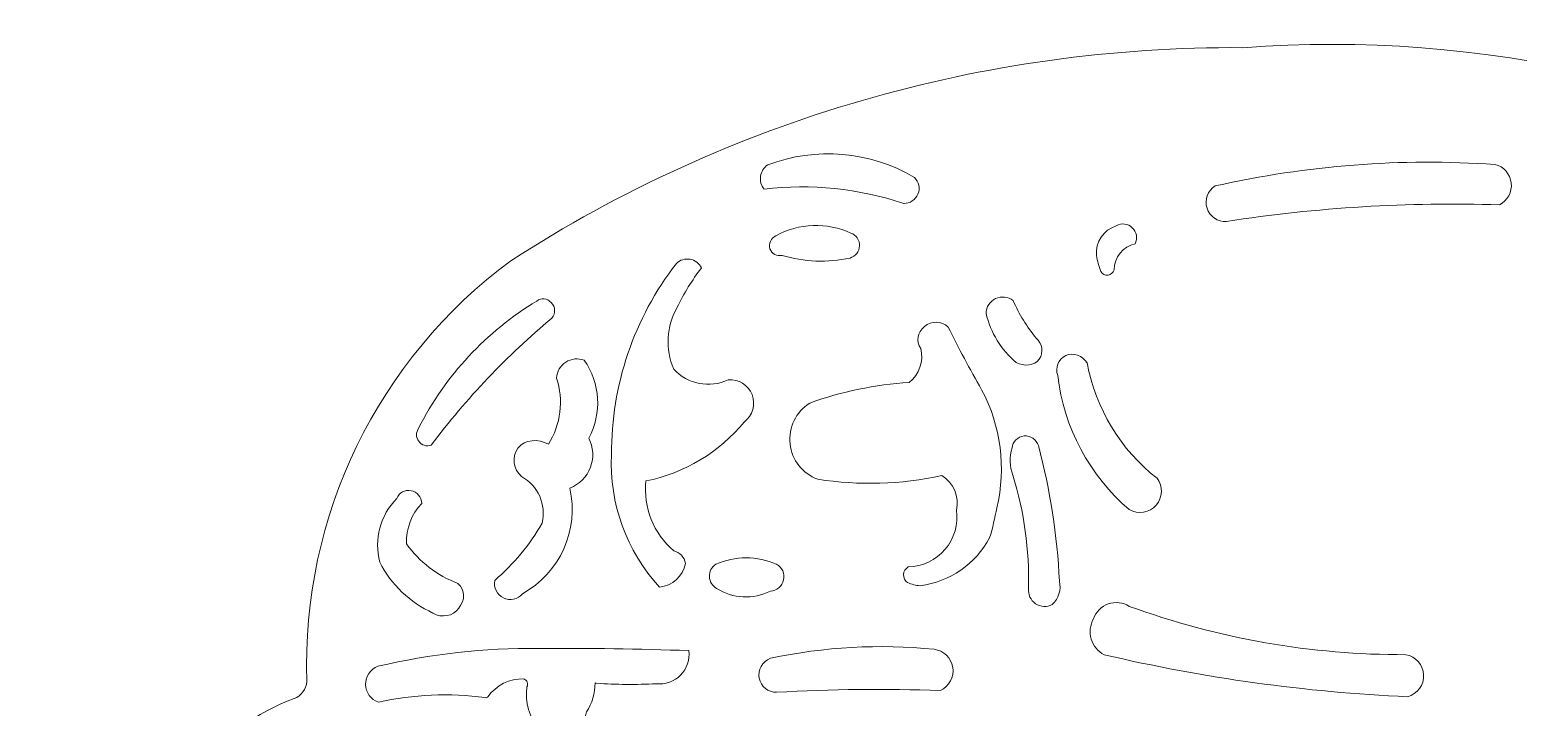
# Model space of a CAD drawing. Header units: centimetres. Extents: x -10.8 to 10.8, y -6.2 to 6.3.
# Drawn here: x -10.83 to -0.9, y 1.74 to 6.26 of the extents above; entities that cross this region are included whole.
import ezdxf

# ---------------------------------------------------------------- set-up
doc = ezdxf.new("R2010")
doc.units = ezdxf.units.CM
doc.header["$MEASUREMENT"] = 0
doc.layers.add('layer 1', color=7, linetype='Continuous')

msp = doc.modelspace()

# ---------------------------------------------------------------- linework, layer by layer
at = {"layer": 'layer 1', "color": 1, "lineweight": 9}
for points, knots in [([(3.23744, 3.56425), (3.1601, 3.59093), (3.09524, 3.64518), (3.05527, 3.71656), (3.05527, 3.71656), (2.7747, 4.27215), (2.35631, 4.74612), (1.83975, 5.09335), (1.83975, 5.09335), (0.45534, 5.8975), (-1.13903, 6.26402), (-2.73559, 6.1446), (-2.73559, 6.1446), (-4.4683, 6.1569), (-6.166, 5.66315), (-7.62154, 4.72302), (-7.62154, 4.72302), (-8.50973, 4.06779), (-9.01895, 3.01885), (-8.98339, 1.91569), (-8.98339, 1.91569), (-8.98642, 1.8647), (-9.01921, 1.82023), (-9.06701, 1.80221), (-9.06701, 1.80221), (-9.31843, 1.7076), (-9.54072, 1.54914), (-9.7121, 1.34228), (-9.7121, 1.34228), (-9.96468, 1.03982), (-10.14629, 0.6848), (-10.2437, 0.30297), (-10.2437, 0.30297), (-10.37378, -0.09257), (-10.54183, -0.47467), (-10.74543, -0.83788), (-10.74543, -0.83788), (-10.8317, -1.0233), (-10.80392, -1.2416), (-10.67376, -1.39934), (-10.67376, -1.39934), (-10.57994, -1.49189), (-10.46197, -1.55606), (-10.33329, -1.58451), (-10.33329, -1.58451), (-10.22629, -1.6057), (-10.13928, -1.6836), (-10.10632, -1.78759), (-10.10632, -1.78759), (-10.04678, -2.08633), (-9.9378, -2.37295), (-9.78377, -2.63576), (-9.78377, -2.63576), (-9.61408, -3.03485), (-9.22501, -3.29632), (-8.7914, -3.3027), (-8.7914, -3.3027), (-8.35778, -3.30907), (-7.96415, -3.06552), (-7.78281, -2.6716), (-7.78281, -2.6716), (-7.67847, -2.57504), (-7.51963, -2.56757), (-7.40651, -2.65368), (-7.40651, -2.65368), (-6.26861, -2.93478), (-5.11026, -3.12452), (-3.94215, -3.22112), (-3.94215, -3.22112), (-3.77427, -3.22936), (-3.63996, -3.36385), (-3.63155, -3.53172), (-3.63155, -3.53172), (-3.58708, -4.1349), (-3.39431, -4.71748), (-3.07008, -5.22806), (-3.07008, -5.22806), (-2.73245, -5.81229), (-2.10653, -6.16961), (-1.43179, -6.16333), (-1.43179, -6.16333), (-0.75704, -6.15705), (-0.14147, -5.79458), (0.18522, -5.20417), (0.18522, -5.20417), (0.44458, -4.80047), (0.61555, -4.34666), (0.68696, -3.87218), (0.68696, -3.87218), (0.7961, -3.67708), (1.01111, -3.56558), (1.23349, -3.58846), (1.23349, -3.58846), (2.3274, -3.4157), (3.44037, -3.39663), (4.53956, -3.53172), (4.53956, -3.53172), (4.90063, -3.52966), (5.25976, -3.58617), (5.60276, -3.69896), (5.60276, -3.69896), (5.99688, -4.34324), (6.72149, -4.70919), (7.47393, -4.64393), (7.47393, -4.64393), (8.22637, -4.57867), (8.87344, -4.10282), (9.15075, -3.40031), (9.15075, -3.40031), (9.26486, -3.22331), (9.36856, -3.03984), (9.46135, -2.85079), (9.46135, -2.85079), (9.61569, -2.63875), (9.87842, -2.53424), (10.1363, -2.582), (10.1363, -2.582), (10.42394, -2.54863), (10.67306, -2.36758), (10.79333, -2.10416), (10.79333, -2.10416), (10.81273, -1.88787), (10.67444, -1.68898), (10.46482, -1.63229), (10.46482, -1.63229), (10.27908, -1.62787), (10.09933, -1.56515), (9.95113, -1.4531), (9.95113, -1.4531), (9.82592, -0.7038), (9.53191, 0.00686), (9.09102, 0.62552), (9.09102, 0.62552), (8.31246, 1.65151), (7.22324, 2.39741), (5.98504, 2.75192), (5.98504, 2.75192), (5.08615, 3.07722), (4.16871, 3.34846), (3.23744, 3.56425), (3.23744, 3.56425), (3.23744, 3.56425), (3.23744, 3.56425), (3.23744, 3.56425)], [0, 0, 0, 0, 0.027027, 0.027027, 0.027027, 0.027027, 0.0540541, 0.0540541, 0.0540541, 0.0540541, 0.0810811, 0.0810811, 0.0810811, 0.0810811, 0.1081081, 0.1081081, 0.1081081, 0.1081081, 0.1351351, 0.1351351, 0.1351351, 0.1351351, 0.1621622, 0.1621622, 0.1621622, 0.1621622, 0.1891892, 0.1891892, 0.1891892, 0.1891892, 0.2162162, 0.2162162, 0.2162162, 0.2162162, 0.2432432, 0.2432432, 0.2432432, 0.2432432, 0.2702703, 0.2702703, 0.2702703, 0.2702703, 0.2972973, 0.2972973, 0.2972973, 0.2972973, 0.3243243, 0.3243243, 0.3243243, 0.3243243, 0.3513514, 0.3513514, 0.3513514, 0.3513514, 0.3783784, 0.3783784, 0.3783784, 0.3783784, 0.4054054, 0.4054054, 0.4054054, 0.4054054, 0.4324324, 0.4324324, 0.4324324, 0.4324324, 0.4594595, 0.4594595, 0.4594595, 0.4594595, 0.4864865, 0.4864865, 0.4864865, 0.4864865, 0.5135135, 0.5135135, 0.5135135, 0.5135135, 0.5405405, 0.5405405, 0.5405405, 0.5405405, 0.5675676, 0.5675676, 0.5675676, 0.5675676, 0.5945946, 0.5945946, 0.5945946, 0.5945946, 0.6216216, 0.6216216, 0.6216216, 0.6216216, 0.6486486, 0.6486486, 0.6486486, 0.6486486, 0.6756757, 0.6756757, 0.6756757, 0.6756757, 0.7027027, 0.7027027, 0.7027027, 0.7027027, 0.7297297, 0.7297297, 0.7297297, 0.7297297, 0.7567568, 0.7567568, 0.7567568, 0.7567568, 0.7837838, 0.7837838, 0.7837838, 0.7837838, 0.8108108, 0.8108108, 0.8108108, 0.8108108, 0.8378378, 0.8378378, 0.8378378, 0.8378378, 0.8648649, 0.8648649, 0.8648649, 0.8648649, 0.8918919, 0.8918919, 0.8918919, 0.8918919, 0.9189189, 0.9189189, 0.9189189, 0.9189189, 0.9459459, 0.9459459, 0.9459459, 0.9459459, 1, 1, 1, 1]), ([(-5.93117, 5.20086), (-5.95094, 5.22481), (-5.95964, 5.25601), (-5.95511, 5.28673), (-5.95511, 5.28673), (-5.95058, 5.31745), (-5.93311, 5.34491), (-5.90727, 5.36213), (-5.90727, 5.36213), (-5.58523, 5.48536), (-5.22424, 5.45445), (-4.9277, 5.27851), (-4.9277, 5.27851), (-4.89793, 5.24991), (-4.88865, 5.20603), (-4.90428, 5.16782), (-4.90428, 5.16782), (-4.91991, 5.12962), (-4.9581, 5.10484), (-4.99937, 5.10529), (-4.99937, 5.10529), (-5.29923, 5.20517), (-5.61728, 5.23781), (-5.93117, 5.20086), (-5.93117, 5.20086), (-5.93117, 5.20086), (-5.93117, 5.20086), (-5.93117, 5.20086)], [0, 0, 0, 0, 0.125, 0.125, 0.125, 0.125, 0.25, 0.25, 0.25, 0.25, 0.375, 0.375, 0.375, 0.375, 0.5, 0.5, 0.5, 0.5, 0.625, 0.625, 0.625, 0.625, 0.75, 0.75, 0.75, 0.75, 1, 1, 1, 1]), ([(-2.92076, 5.22177), (-2.9713, 5.19096), (-2.99397, 5.1294), (-2.97547, 5.07317), (-2.97547, 5.07317), (-2.95698, 5.01693), (-2.90506, 4.98063), (-2.84609, 4.98583), (-2.84609, 4.98583), (-2.24353, 5.07832), (-1.63364, 5.11531), (-1.02432, 5.09633), (-1.02432, 5.09633), (-0.96981, 5.12324), (-0.9381, 5.18152), (-0.94511, 5.2419), (-0.94511, 5.2419), (-0.95212, 5.30228), (-0.99496, 5.35141), (-1.05418, 5.36512), (-1.05418, 5.36512), (-1.68009, 5.40865), (-2.30884, 5.36038), (-2.92076, 5.22177), (-2.92076, 5.22177), (-2.92076, 5.22177), (-2.92076, 5.22177), (-2.92076, 5.22177)], [0, 0, 0, 0, 0.125, 0.125, 0.125, 0.125, 0.25, 0.25, 0.25, 0.25, 0.375, 0.375, 0.375, 0.375, 0.5, 0.5, 0.5, 0.5, 0.625, 0.625, 0.625, 0.625, 0.75, 0.75, 0.75, 0.75, 1, 1, 1, 1]), ([(-5.85352, 4.89026), (-5.69823, 4.97395), (-5.51267, 4.98053), (-5.35178, 4.90818), (-5.35178, 4.90818), (-5.31621, 4.89513), (-5.29298, 4.86078), (-5.29411, 4.8229), (-5.29411, 4.8229), (-5.29525, 4.78503), (-5.32146, 4.75184), (-5.35775, 4.74094), (-5.35775, 4.74094), (-5.50815, 4.7087), (-5.66432, 4.71488), (-5.81171, 4.75886), (-5.81171, 4.75886), (-5.8456, 4.75118), (-5.87992, 4.76983), (-5.89193, 4.80243), (-5.89193, 4.80243), (-5.90394, 4.83504), (-5.88429, 4.87413), (-5.85352, 4.89026), (-5.85352, 4.89026), (-5.85352, 4.89026), (-5.85352, 4.89026), (-5.85352, 4.89026)], [0, 0, 0, 0, 0.125, 0.125, 0.125, 0.125, 0.25, 0.25, 0.25, 0.25, 0.375, 0.375, 0.375, 0.375, 0.5, 0.5, 0.5, 0.5, 0.625, 0.625, 0.625, 0.625, 0.75, 0.75, 0.75, 0.75, 1, 1, 1, 1]), ([(-3.59571, 4.66329), (-3.59501, 4.74663), (-3.53672, 4.81849), (-3.45534, 4.83651), (-3.45534, 4.83651), (-3.43698, 4.87234), (-3.44456, 4.91601), (-3.47393, 4.94356), (-3.47393, 4.94356), (-3.5033, 4.97111), (-3.54618, 4.97658), (-3.58078, 4.95597), (-3.58078, 4.95597), (-3.66611, 4.93008), (-3.72118, 4.84757), (-3.71218, 4.75886), (-3.71218, 4.75886), (-3.70748, 4.72225), (-3.6982, 4.68639), (-3.68456, 4.65209), (-3.68456, 4.65209), (-3.67503, 4.63468), (-3.6558, 4.62491), (-3.63612, 4.62747), (-3.63612, 4.62747), (-3.61645, 4.63003), (-3.60046, 4.64402), (-3.59571, 4.66329), (-3.59571, 4.66329), (-3.59571, 4.66329), (-3.59571, 4.66329), (-3.59571, 4.66329)], [0, 0, 0, 0, 0.1111111, 0.1111111, 0.1111111, 0.1111111, 0.2222222, 0.2222222, 0.2222222, 0.2222222, 0.3333333, 0.3333333, 0.3333333, 0.3333333, 0.4444444, 0.4444444, 0.4444444, 0.4444444, 0.5555556, 0.5555556, 0.5555556, 0.5555556, 0.6666667, 0.6666667, 0.6666667, 0.6666667, 0.7777778, 0.7777778, 0.7777778, 0.7777778, 1, 1, 1, 1]), ([(-6.63001, 2.54585), (-6.54308, 2.5534), (-6.47206, 2.61822), (-6.45679, 2.70413), (-6.45679, 2.70413), (-6.46237, 2.74566), (-6.49344, 2.77915), (-6.53444, 2.78776), (-6.53444, 2.78776), (-6.66932, 2.90286), (-6.73861, 3.07736), (-6.71961, 3.25365), (-6.71961, 3.25365), (-6.46187, 3.306), (-6.23002, 3.44507), (-6.06257, 3.64787), (-6.06257, 3.64787), (-6.00683, 3.69025), (-5.98599, 3.76448), (-6.01154, 3.82967), (-6.01154, 3.82967), (-6.03709, 3.89486), (-6.1004, 3.93539), (-6.17009, 3.92861), (-6.17009, 3.92861), (-6.29405, 3.87012), (-6.4418, 3.89926), (-6.53444, 4.00028), (-6.53444, 4.00028), (-6.59244, 4.1336), (-6.58353, 4.28668), (-6.51055, 4.41242), (-6.51055, 4.41242), (-6.46613, 4.50541), (-6.41206, 4.59351), (-6.34928, 4.67524), (-6.34928, 4.67524), (-6.36374, 4.70575), (-6.39208, 4.72738), (-6.42534, 4.73328), (-6.42534, 4.73328), (-6.45859, 4.73917), (-6.49245, 4.72879), (-6.51652, 4.7051), (-6.51652, 4.7051), (-6.79942, 4.34029), (-6.95189, 3.8915), (-6.94957, 3.42986), (-6.94957, 3.42986), (-6.96438, 3.1044), (-6.84956, 2.78656), (-6.63001, 2.54585), (-6.63001, 2.54585), (-6.63001, 2.54585), (-6.63001, 2.54585), (-6.63001, 2.54585)], [0, 0, 0, 0, 0.0666667, 0.0666667, 0.0666667, 0.0666667, 0.1333333, 0.1333333, 0.1333333, 0.1333333, 0.2, 0.2, 0.2, 0.2, 0.2666667, 0.2666667, 0.2666667, 0.2666667, 0.3333333, 0.3333333, 0.3333333, 0.3333333, 0.4, 0.4, 0.4, 0.4, 0.4666667, 0.4666667, 0.4666667, 0.4666667, 0.5333333, 0.5333333, 0.5333333, 0.5333333, 0.6, 0.6, 0.6, 0.6, 0.6666667, 0.6666667, 0.6666667, 0.6666667, 0.7333333, 0.7333333, 0.7333333, 0.7333333, 0.8, 0.8, 0.8, 0.8, 0.8666667, 0.8666667, 0.8666667, 0.8666667, 1, 1, 1, 1]), ([(-7.44832, 4.45423), (-7.78551, 4.25097), (-8.05865, 3.95719), (-8.23676, 3.60606), (-8.23676, 3.60606), (-8.2557, 3.57984), (-8.25542, 3.54435), (-8.23607, 3.51843), (-8.23607, 3.51843), (-8.21671, 3.49251), (-8.18366, 3.48186), (-8.15314, 3.49257), (-8.15314, 3.49257), (-7.91792, 3.80538), (-7.6473, 4.09003), (-7.34678, 4.34075), (-7.34678, 4.34075), (-7.32137, 4.37137), (-7.32349, 4.4163), (-7.35166, 4.4444), (-7.35166, 4.4444), (-7.37983, 4.4725), (-7.41776, 4.47971), (-7.44832, 4.45423), (-7.44832, 4.45423), (-7.44832, 4.45423), (-7.44832, 4.45423), (-7.44832, 4.45423)], [0, 0, 0, 0, 0.125, 0.125, 0.125, 0.125, 0.25, 0.25, 0.25, 0.25, 0.375, 0.375, 0.375, 0.375, 0.5, 0.5, 0.5, 0.5, 0.625, 0.625, 0.625, 0.625, 0.75, 0.75, 0.75, 0.75, 1, 1, 1, 1]), ([(-4.44985, 4.3721), (-4.44902, 4.41435), (-4.42436, 4.4525), (-4.38618, 4.4706), (-4.38618, 4.4706), (-4.348, 4.48871), (-4.30241, 4.48331), (-4.26917, 4.45722), (-4.26917, 4.45722), (-4.22942, 4.36705), (-4.17769, 4.28268), (-4.11536, 4.20635), (-4.11536, 4.20635), (-4.07335, 4.17205), (-4.06435, 4.1114), (-4.09461, 4.06637), (-4.09461, 4.06637), (-4.12486, 4.02135), (-4.20062, 4.01765), (-4.24826, 4.04359), (-4.24826, 4.04359), (-4.34908, 4.12849), (-4.4198, 4.24377), (-4.44985, 4.3721), (-4.44985, 4.3721), (-4.44985, 4.3721), (-4.44985, 4.3721), (-4.44985, 4.3721)], [0, 0, 0, 0, 0.125, 0.125, 0.125, 0.125, 0.25, 0.25, 0.25, 0.25, 0.375, 0.375, 0.375, 0.375, 0.5, 0.5, 0.5, 0.5, 0.625, 0.625, 0.625, 0.625, 0.75, 0.75, 0.75, 0.75, 1, 1, 1, 1]), ([(-4.70371, 4.28101), (-4.74763, 4.32231), (-4.81573, 4.32355), (-4.86113, 4.28388), (-4.86113, 4.28388), (-4.90653, 4.24421), (-4.92092, 4.18673), (-4.88589, 4.13766), (-4.88589, 4.13766), (-4.86462, 4.05335), (-4.89511, 3.96435), (-4.96353, 3.91069), (-4.96353, 3.91069), (-5.19, 3.89693), (-5.41325, 3.85067), (-5.62654, 3.77331), (-5.62654, 3.77331), (-5.7187, 3.71547), (-5.76975, 3.61009), (-5.75801, 3.50192), (-5.75801, 3.50192), (-5.74626, 3.39375), (-5.67521, 3.3023), (-5.57278, 3.2656), (-5.57278, 3.2656), (-5.2979, 3.22222), (-5.01744, 3.23031), (-4.74552, 3.28949), (-4.74552, 3.28949), (-4.66658, 3.24211), (-4.62689, 3.14938), (-4.64696, 3.05953), (-4.64696, 3.05953), (-4.63391, 2.96543), (-4.6616, 2.87024), (-4.72308, 2.79782), (-4.72308, 2.79782), (-4.78457, 2.7254), (-4.87454, 2.68263), (-4.96951, 2.68024), (-4.96951, 2.68024), (-4.98774, 2.6695), (-4.99928, 2.65024), (-5.00016, 2.6291), (-5.00016, 2.6291), (-5.00103, 2.60796), (-4.99127, 2.58792), (-4.97399, 2.57571), (-4.97399, 2.57571), (-4.94692, 2.56423), (-4.91818, 2.55717), (-4.88887, 2.55481), (-4.88887, 2.55481), (-4.6922, 2.58098), (-4.5201, 2.69971), (-4.42596, 2.87436), (-4.42596, 2.87436), (-4.40686, 2.94027), (-4.39092, 3.00704), (-4.37818, 3.07446), (-4.37818, 3.07446), (-4.31445, 3.34092), (-4.35051, 3.62131), (-4.47972, 3.8629), (-4.47972, 3.8629), (-4.5581, 4.00025), (-4.63279, 4.13967), (-4.70371, 4.28101), (-4.70371, 4.28101), (-4.70371, 4.28101), (-4.70371, 4.28101), (-4.70371, 4.28101)], [0, 0, 0, 0, 0.0526316, 0.0526316, 0.0526316, 0.0526316, 0.1052632, 0.1052632, 0.1052632, 0.1052632, 0.1578947, 0.1578947, 0.1578947, 0.1578947, 0.2105263, 0.2105263, 0.2105263, 0.2105263, 0.2631579, 0.2631579, 0.2631579, 0.2631579, 0.3157895, 0.3157895, 0.3157895, 0.3157895, 0.3684211, 0.3684211, 0.3684211, 0.3684211, 0.4210526, 0.4210526, 0.4210526, 0.4210526, 0.4736842, 0.4736842, 0.4736842, 0.4736842, 0.5263158, 0.5263158, 0.5263158, 0.5263158, 0.5789474, 0.5789474, 0.5789474, 0.5789474, 0.6315789, 0.6315789, 0.6315789, 0.6315789, 0.6842105, 0.6842105, 0.6842105, 0.6842105, 0.7368421, 0.7368421, 0.7368421, 0.7368421, 0.7894737, 0.7894737, 0.7894737, 0.7894737, 0.8421053, 0.8421053, 0.8421053, 0.8421053, 0.8947368, 0.8947368, 0.8947368, 0.8947368, 1, 1, 1, 1]), ([(-7.72905, 2.59065), (-7.60204, 2.69866), (-7.49492, 2.828), (-7.41248, 2.97292), (-7.41248, 2.97292), (-7.38328, 3.09563), (-7.43938, 3.22265), (-7.54986, 3.28352), (-7.54986, 3.28352), (-7.6062, 3.33047), (-7.61674, 3.41296), (-7.57401, 3.47257), (-7.57401, 3.47257), (-7.53128, 3.53218), (-7.43323, 3.53683), (-7.37067, 3.49855), (-7.37067, 3.49855), (-7.2869, 3.63025), (-7.26711, 3.79262), (-7.31691, 3.94055), (-7.31691, 3.94055), (-7.31391, 3.98376), (-7.29073, 4.02303), (-7.25437, 4.04655), (-7.25437, 4.04655), (-7.218, 4.07008), (-7.17239, 4.07499), (-7.13175, 4.06001), (-7.13175, 4.06001), (-7.02326, 3.90684), (-7.01174, 3.705), (-7.10188, 3.54036), (-7.10188, 3.54036), (-7.07041, 3.47998), (-7.06607, 3.40908), (-7.08992, 3.34531), (-7.08992, 3.34531), (-7.11378, 3.28154), (-7.16394, 3.23077), (-7.22732, 3.20587), (-7.22732, 3.20587), (-7.16451, 2.92685), (-7.2937, 2.63962), (-7.54389, 2.50105), (-7.54389, 2.50105), (-7.57493, 2.46426), (-7.62685, 2.45297), (-7.67038, 2.47354), (-7.67038, 2.47354), (-7.7139, 2.49411), (-7.73777, 2.5433), (-7.72905, 2.59065), (-7.72905, 2.59065), (-7.72905, 2.59065), (-7.72905, 2.59065), (-7.72905, 2.59065)], [0, 0, 0, 0, 0.0666667, 0.0666667, 0.0666667, 0.0666667, 0.1333333, 0.1333333, 0.1333333, 0.1333333, 0.2, 0.2, 0.2, 0.2, 0.2666667, 0.2666667, 0.2666667, 0.2666667, 0.3333333, 0.3333333, 0.3333333, 0.3333333, 0.4, 0.4, 0.4, 0.4, 0.4666667, 0.4666667, 0.4666667, 0.4666667, 0.5333333, 0.5333333, 0.5333333, 0.5333333, 0.6, 0.6, 0.6, 0.6, 0.6666667, 0.6666667, 0.6666667, 0.6666667, 0.7333333, 0.7333333, 0.7333333, 0.7333333, 0.8, 0.8, 0.8, 0.8, 0.8666667, 0.8666667, 0.8666667, 0.8666667, 1, 1, 1, 1]), ([(-3.49417, 3.06252), (-3.76068, 3.29015), (-3.93138, 3.61034), (-3.97201, 3.95847), (-3.97201, 3.95847), (-3.99017, 4.00965), (-3.96722, 4.06632), (-3.91856, 4.09044), (-3.91856, 4.09044), (-3.86991, 4.11455), (-3.80463, 4.08754), (-3.7749, 4.04209), (-3.7749, 4.04209), (-3.71866, 3.73699), (-3.55309, 3.46307), (-3.309, 3.27157), (-3.309, 3.27157), (-3.26829, 3.21811), (-3.27051, 3.14346), (-3.31433, 3.09252), (-3.31433, 3.09252), (-3.35815, 3.04158), (-3.43522, 3.03026), (-3.49417, 3.06252), (-3.49417, 3.06252), (-3.49417, 3.06252), (-3.49417, 3.06252), (-3.49417, 3.06252)], [0, 0, 0, 0, 0.125, 0.125, 0.125, 0.125, 0.25, 0.25, 0.25, 0.25, 0.375, 0.375, 0.375, 0.375, 0.5, 0.5, 0.5, 0.5, 0.625, 0.625, 0.625, 0.625, 0.75, 0.75, 0.75, 0.75, 1, 1, 1, 1]), ([(-4.16613, 2.53689), (-4.16076, 2.79272), (-4.19603, 3.04771), (-4.27066, 3.29248), (-4.27066, 3.29248), (-4.29293, 3.35082), (-4.29502, 3.41498), (-4.27664, 3.47465), (-4.27664, 3.47465), (-4.27178, 3.51684), (-4.23816, 3.54993), (-4.1959, 3.55411), (-4.1959, 3.55411), (-4.15364, 3.55829), (-4.11345, 3.53001), (-4.10043, 3.48959), (-4.10043, 3.48959), (-4.02224, 3.19368), (-3.9752, 2.89036), (-3.96006, 2.58467), (-3.96006, 2.58467), (-3.94737, 2.52812), (-3.96557, 2.46902), (-4.00785, 2.42937), (-4.00785, 2.42937), (-4.04319, 2.41046), (-4.0861, 2.41267), (-4.11931, 2.43512), (-4.11931, 2.43512), (-4.15252, 2.45756), (-4.17051, 2.49704), (-4.16613, 2.53689), (-4.16613, 2.53689), (-4.16613, 2.53689), (-4.16613, 2.53689), (-4.16613, 2.53689)], [0, 0, 0, 0, 0.1, 0.1, 0.1, 0.1, 0.2, 0.2, 0.2, 0.2, 0.3, 0.3, 0.3, 0.3, 0.4, 0.4, 0.4, 0.4, 0.5, 0.5, 0.5, 0.5, 0.6, 0.6, 0.6, 0.6, 0.7, 0.7, 0.7, 0.7, 0.8, 0.8, 0.8, 0.8, 1, 1, 1, 1]), ([(-7.97394, 2.56974), (-8.11274, 2.62139), (-8.23257, 2.71415), (-8.31739, 2.83554), (-8.31739, 2.83554), (-8.32086, 2.93508), (-8.28425, 3.03192), (-8.21585, 3.10433), (-8.21585, 3.10433), (-8.21647, 3.14599), (-8.24651, 3.18139), (-8.28752, 3.18877), (-8.28752, 3.18877), (-8.32854, 3.19615), (-8.36799, 3.17602), (-8.3831, 3.13718), (-8.3831, 3.13718), (-8.49207, 3.02508), (-8.53507, 2.86462), (-8.49659, 2.71309), (-8.49659, 2.71309), (-8.41995, 2.56269), (-8.29475, 2.44272), (-8.14119, 2.37263), (-8.14119, 2.37263), (-8.0835, 2.33682), (-8.00801, 2.35116), (-7.96746, 2.40562), (-7.96746, 2.40562), (-7.92691, 2.46007), (-7.92311, 2.52474), (-7.97394, 2.56974), (-7.97394, 2.56974), (-7.97394, 2.56974), (-7.97394, 2.56974), (-7.97394, 2.56974)], [0, 0, 0, 0, 0.1, 0.1, 0.1, 0.1, 0.2, 0.2, 0.2, 0.2, 0.3, 0.3, 0.3, 0.3, 0.4, 0.4, 0.4, 0.4, 0.5, 0.5, 0.5, 0.5, 0.6, 0.6, 0.6, 0.6, 0.7, 0.7, 0.7, 0.7, 0.8, 0.8, 0.8, 0.8, 1, 1, 1, 1]), ([(-6.25371, 2.69816), (-6.12439, 2.75528), (-5.97688, 2.75525), (-5.84754, 2.69816), (-5.84754, 2.69816), (-5.81042, 2.67753), (-5.79134, 2.63491), (-5.80068, 2.59349), (-5.80068, 2.59349), (-5.81002, 2.55206), (-5.84698, 2.52167), (-5.88936, 2.51897), (-5.88936, 2.51897), (-6.0035, 2.46101), (-6.13992, 2.46788), (-6.24774, 2.53689), (-6.24774, 2.53689), (-6.27658, 2.55285), (-6.29499, 2.58273), (-6.29626, 2.61567), (-6.29626, 2.61567), (-6.29754, 2.64862), (-6.28123, 2.68001), (-6.25371, 2.69816), (-6.25371, 2.69816), (-6.25371, 2.69816), (-6.25371, 2.69816), (-6.25371, 2.69816)], [0, 0, 0, 0, 0.125, 0.125, 0.125, 0.125, 0.25, 0.25, 0.25, 0.25, 0.375, 0.375, 0.375, 0.375, 0.5, 0.5, 0.5, 0.5, 0.625, 0.625, 0.625, 0.625, 0.75, 0.75, 0.75, 0.75, 1, 1, 1, 1]), ([(-3.66141, 2.09488), (-3.7034, 2.11621), (-3.73482, 2.15379), (-3.74838, 2.19888), (-3.74838, 2.19888), (-3.76195, 2.24397), (-3.75634, 2.29286), (-3.73309, 2.33381), (-3.73309, 2.33381), (-3.71707, 2.38044), (-3.68059, 2.41717), (-3.63406, 2.43351), (-3.63406, 2.43351), (-3.58754, 2.44984), (-3.53582, 2.44381), (-3.49417, 2.41743), (-3.49417, 2.41743), (-2.90262, 2.20224), (-2.27797, 2.09305), (-1.6485, 2.09488), (-1.6485, 2.09488), (-1.58267, 2.08323), (-1.53353, 2.02778), (-1.5299, 1.96103), (-1.5299, 1.96103), (-1.52626, 1.89427), (-1.57238, 1.83288), (-1.63655, 1.81415), (-1.63655, 1.81415), (-2.3187, 1.84481), (-2.99665, 1.93881), (-3.66141, 2.09488), (-3.66141, 2.09488), (-3.66141, 2.09488), (-3.66141, 2.09488), (-3.66141, 2.09488)], [0, 0, 0, 0, 0.1, 0.1, 0.1, 0.1, 0.2, 0.2, 0.2, 0.2, 0.3, 0.3, 0.3, 0.3, 0.4, 0.4, 0.4, 0.4, 0.5, 0.5, 0.5, 0.5, 0.6, 0.6, 0.6, 0.6, 0.7, 0.7, 0.7, 0.7, 0.8, 0.8, 0.8, 0.8, 1, 1, 1, 1]), ([(-7.0595, 1.90651), (-7.0595, 1.90651), (-7.05602, 1.90466), (-7.05602, 1.90466), (-7.05602, 1.90466), (-7.05602, 1.90466), (-7.05111, 1.90375), (-7.05111, 1.90375), (-7.05111, 1.90375), (-6.91787, 1.89532), (-6.78427, 1.89432), (-6.65092, 1.90076), (-6.65092, 1.90076), (-6.59075, 1.89432), (-6.53092, 1.9157), (-6.48847, 1.95882), (-6.48847, 1.95882), (-6.44601, 2.00194), (-6.42552, 2.0617), (-6.4329, 2.12176), (-6.4329, 2.12176), (-6.76726, 2.13372), (-7.10181, 2.1387), (-7.43637, 2.1367), (-7.43637, 2.1367), (-7.79727, 2.13982), (-8.15717, 2.09973), (-8.50853, 2.01723), (-8.50853, 2.01723), (-8.55856, 1.99809), (-8.59126, 1.94968), (-8.59033, 1.89613), (-8.59033, 1.89613), (-8.58941, 1.84257), (-8.5562, 1.79572), (-8.50554, 1.77831), (-8.50554, 1.77831), (-8.27126, 1.83021), (-8.02957, 1.84031), (-7.79177, 1.80818), (-7.79177, 1.80818), (-7.79177, 1.80818), (-7.78661, 1.80796), (-7.78661, 1.80796), (-7.78661, 1.80796), (-7.78661, 1.80796), (-7.78166, 1.8088), (-7.78166, 1.8088), (-7.78166, 1.8088), (-7.78166, 1.8088), (-7.77728, 1.81082), (-7.77728, 1.81082), (-7.77728, 1.81082), (-7.77728, 1.81082), (-7.77385, 1.81415), (-7.77385, 1.81415), (-7.77385, 1.81415), (-7.7193, 1.89149), (-7.62953, 1.93635), (-7.53493, 1.93361), (-7.53493, 1.93361), (-7.5243, 1.93016), (-7.51579, 1.92213), (-7.51173, 1.91173), (-7.51173, 1.91173), (-7.50768, 1.90132), (-7.50854, 1.88958), (-7.51402, 1.87985), (-7.51402, 1.87985), (-7.52727, 1.77819), (-7.49814, 1.67562), (-7.43338, 1.59614), (-7.43338, 1.59614), (-7.37985, 1.55143), (-7.30649, 1.53879), (-7.24108, 1.56299), (-7.24108, 1.56299), (-7.17567, 1.5872), (-7.12834, 1.64382), (-7.11681, 1.71261), (-7.11681, 1.71261), (-7.07843, 1.76992), (-7.05843, 1.83754), (-7.0595, 1.90651), (-7.0595, 1.90651), (-7.0595, 1.90651), (-7.0595, 1.90651), (-7.0595, 1.90651)], [0, 0, 0, 0, 0.0434783, 0.0434783, 0.0434783, 0.0434783, 0.0869565, 0.0869565, 0.0869565, 0.0869565, 0.1304348, 0.1304348, 0.1304348, 0.1304348, 0.173913, 0.173913, 0.173913, 0.173913, 0.2173913, 0.2173913, 0.2173913, 0.2173913, 0.2608696, 0.2608696, 0.2608696, 0.2608696, 0.3043478, 0.3043478, 0.3043478, 0.3043478, 0.3478261, 0.3478261, 0.3478261, 0.3478261, 0.3913043, 0.3913043, 0.3913043, 0.3913043, 0.4347826, 0.4347826, 0.4347826, 0.4347826, 0.4782609, 0.4782609, 0.4782609, 0.4782609, 0.5217391, 0.5217391, 0.5217391, 0.5217391, 0.5652174, 0.5652174, 0.5652174, 0.5652174, 0.6086957, 0.6086957, 0.6086957, 0.6086957, 0.6521739, 0.6521739, 0.6521739, 0.6521739, 0.6956522, 0.6956522, 0.6956522, 0.6956522, 0.7391304, 0.7391304, 0.7391304, 0.7391304, 0.7826087, 0.7826087, 0.7826087, 0.7826087, 0.826087, 0.826087, 0.826087, 0.826087, 0.8695652, 0.8695652, 0.8695652, 0.8695652, 0.9130435, 0.9130435, 0.9130435, 0.9130435, 1, 1, 1, 1]), ([(-5.84754, 1.84402), (-5.90378, 1.84326), (-5.95261, 1.88261), (-5.96382, 1.93772), (-5.96382, 1.93772), (-5.97504, 1.99284), (-5.94142, 2.04971), (-5.88936, 2.07099), (-5.88936, 2.07099), (-5.5303, 2.14714), (-5.16151, 2.16729), (-4.79629, 2.13072), (-4.79629, 2.13072), (-4.73261, 2.12268), (-4.68188, 2.07359), (-4.67174, 2.01021), (-4.67174, 2.01021), (-4.66161, 1.94684), (-4.69648, 1.88346), (-4.75448, 1.85596), (-4.75448, 1.85596), (-5.11883, 1.86892), (-5.48356, 1.86493), (-5.84754, 1.84402), (-5.84754, 1.84402), (-5.84754, 1.84402), (-5.84754, 1.84402), (-5.84754, 1.84402)], [0, 0, 0, 0, 0.125, 0.125, 0.125, 0.125, 0.25, 0.25, 0.25, 0.25, 0.375, 0.375, 0.375, 0.375, 0.5, 0.5, 0.5, 0.5, 0.625, 0.625, 0.625, 0.625, 0.75, 0.75, 0.75, 0.75, 1, 1, 1, 1])]:
    msp.add_open_spline(points, degree=3, knots=knots, dxfattribs=at)

doc.saveas('drawing.dxf')
